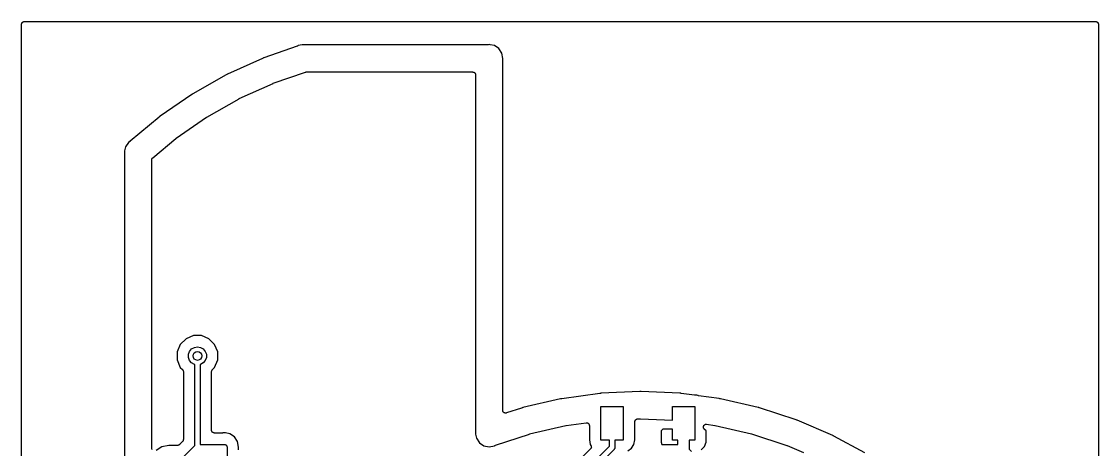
# Model space of a CAD drawing. Extents: x 10 to 287, y -200 to -10.
# Drawn here: x 114.81 to 163.07, y -98.42 to -79.25 of the extents above; entities that cross this region are included whole.
import ezdxf

# ---------------------------------------------------------------- set-up
doc = ezdxf.new("R2010")
doc.units = 0
doc.header["$MEASUREMENT"] = 0
doc.layers.add('BLACK', color=7, linetype='CONTINUOUS')

msp = doc.modelspace()

# ---------------------------------------------------------------- linework, layer by layer
at = {"layer": 'BLACK', "linetype": 'CONTINUOUS'}
for p, q in [((114.808, -79.375), (114.81, -79.3641)), ((114.808, -136.271), (114.808, -79.375)), ((114.81, -79.3529), (114.814, -79.3425)), ((114.81, -79.3641), (114.81, -79.3529)), ((114.814, -79.3425), (114.816, -79.3316)), ((114.816, -79.3316), (114.821, -79.3219)), ((114.821, -79.3219), (114.825, -79.3115)), ((114.825, -79.3115), (114.832, -79.303)), ((114.832, -79.303), (114.838, -79.2934)), ((114.838, -79.2934), (114.846, -79.2862)), ((114.846, -79.2862), (114.853, -79.2777)), ((114.853, -79.2777), (114.863, -79.2722)), ((114.863, -79.2722), (114.871, -79.265)), ((114.871, -79.265), (114.882, -79.2612)), ((114.882, -79.2612), (114.892, -79.2557)), ((114.892, -79.2557), (114.903, -79.2537)), ((114.903, -79.2537), (114.913, -79.2499)), ((114.913, -79.2499), (114.924, -79.2499)), ((114.924, -79.2499), (114.935, -79.248)), ((114.935, -79.248), (162.941, -79.248)), ((162.941, -79.248), (162.952, -79.2499)), ((162.952, -79.2499), (162.963, -79.2499)), ((162.963, -79.2499), (162.973, -79.2537)), ((162.973, -79.2537), (162.984, -79.2557)), ((162.984, -79.2557), (162.994, -79.2612)), ((162.994, -79.2612), (163.004, -79.265)), ((163.004, -79.265), (163.013, -79.2722)), ((163.013, -79.2722), (163.023, -79.2777)), ((163.023, -79.2777), (163.03, -79.2862)), ((163.03, -79.2862), (163.038, -79.2934)), ((163.038, -79.2934), (163.044, -79.303)), ((163.044, -79.303), (163.051, -79.3115)), ((163.051, -79.3115), (163.055, -79.3219)), ((163.055, -79.3219), (163.06, -79.3316)), ((163.06, -79.3316), (163.062, -79.3425)), ((163.062, -79.3425), (163.066, -79.3529)), ((163.066, -79.3529), (163.066, -79.3641)), ((163.066, -79.3641), (163.068, -79.375)), ((163.068, -79.375), (163.068, -136.271)), ((127.155, -80.3556), (125.66, -80.8754)), ((127.169, -80.3477), (127.155, -80.3556)), ((127.184, -80.3412), (127.169, -80.3477)), ((127.206, -80.3263), (127.184, -80.3412)), ((127.384, -80.291), (127.206, -80.3263)), ((135.691, -80.291), (127.384, -80.291)), ((135.703, -80.2888), (135.691, -80.291)), ((135.715, -80.2886), (135.703, -80.2888)), ((135.763, -80.2791), (135.715, -80.2886)), ((135.811, -80.2886), (135.763, -80.2791)), ((136, -80.3263), (135.811, -80.2886)), ((136.201, -80.4607), (136, -80.3263)), ((136.336, -80.6618), (136.201, -80.4607)), ((125.605, -80.8972), (124.036, -81.6059)), ((125.637, -80.8838), (125.605, -80.8972)), ((125.645, -80.8814), (125.637, -80.8838)), ((125.648, -80.8796), (125.645, -80.8814)), ((125.651, -80.8789), (125.648, -80.8796)), ((125.66, -80.8754), (125.651, -80.8789)), ((136.383, -80.899), (136.336, -80.6618)), ((136.371, -80.9714), (136.373, -80.9591)), ((136.371, -96.6615), (136.371, -80.9714)), ((136.373, -80.9466), (136.383, -80.899)), ((136.373, -80.9591), (136.373, -80.9466)), ((126.088, -82.014), (127.526, -81.514)), ((127.526, -81.514), (127.547, -81.5107)), ((127.547, -81.5107), (127.568, -81.507)), ((127.568, -81.507), (135.028, -81.507)), ((135.028, -81.507), (135.039, -81.5089)), ((135.039, -81.5089), (135.05, -81.5089)), ((135.05, -81.5089), (135.06, -81.5127)), ((135.06, -81.5127), (135.071, -81.5147)), ((135.071, -81.5147), (135.081, -81.5202)), ((135.081, -81.5202), (135.091, -81.524)), ((135.091, -81.524), (135.1, -81.5312)), ((135.1, -81.5312), (135.11, -81.5367)), ((135.11, -81.5367), (135.117, -81.5452)), ((135.117, -81.5452), (135.125, -81.5524)), ((135.125, -81.5524), (135.131, -81.562)), ((123.983, -81.6329), (122.484, -82.4809)), ((124.013, -81.6167), (123.983, -81.6329)), ((124.021, -81.6134), (124.013, -81.6167)), ((124.024, -81.6114), (124.021, -81.6134)), ((124.027, -81.6104), (124.024, -81.6114)), ((124.036, -81.6059), (124.027, -81.6104)), ((124.564, -82.7016), (126.077, -82.0183)), ((126.077, -82.0183), (126.083, -82.0168)), ((126.083, -82.0168), (126.088, -82.014)), ((135.131, -81.562), (135.138, -81.5705)), ((135.138, -81.5705), (135.142, -81.5809)), ((135.142, -81.5809), (135.147, -81.5906)), ((135.147, -81.5906), (135.149, -81.6015)), ((135.149, -81.6015), (135.153, -81.6119)), ((135.153, -81.6119), (135.153, -81.6231)), ((135.153, -81.6231), (135.155, -81.634)), ((135.155, -81.634), (135.155, -97.7376)), ((122.433, -82.5127), (121.018, -83.493)), ((122.462, -82.4938), (122.433, -82.5127)), ((122.469, -82.4898), (122.462, -82.4938)), ((122.472, -82.4876), (122.469, -82.4898)), ((122.475, -82.4862), (122.472, -82.4876)), ((122.484, -82.4809), (122.475, -82.4862)), ((123.109, -83.5242), (124.554, -82.7068)), ((124.554, -82.7068), (124.559, -82.7049)), ((124.559, -82.7049), (124.564, -82.7016)), ((120.97, -83.5292), (119.677, -84.6104)), ((120.997, -83.5078), (120.97, -83.5292)), ((121.004, -83.5032), (120.997, -83.5078)), ((121.006, -83.5007), (121.004, -83.5032)), ((121.01, -83.4991), (121.006, -83.5007)), ((121.018, -83.493), (121.01, -83.4991)), ((121.735, -84.4754), (123.1, -83.5304)), ((123.1, -83.5304), (123.105, -83.5279)), ((123.105, -83.5279), (123.109, -83.5242)), ((119.464, -84.8649), (119.429, -85.0423)), ((119.598, -84.6638), (119.464, -84.8649)), ((119.666, -84.6185), (119.598, -84.6638)), ((119.671, -84.6138), (119.666, -84.6185)), ((119.677, -84.6104), (119.671, -84.6138)), ((120.69, -85.3482), (121.726, -84.4823)), ((121.726, -84.4823), (121.731, -84.4794)), ((121.731, -84.4794), (121.735, -84.4754)), ((119.429, -85.0423), (119.429, -102.34)), ((120.647, -85.4234), (120.651, -85.413)), ((120.651, -85.413), (120.652, -85.4022)), ((120.652, -85.4022), (120.658, -85.3925)), ((120.658, -85.3925), (120.662, -85.3819)), ((120.662, -85.3819), (120.669, -85.3735)), ((120.669, -85.3735), (120.674, -85.364)), ((120.674, -85.364), (120.683, -85.3568)), ((120.683, -85.3568), (120.69, -85.3482)), ((120.645, -85.4456), (120.647, -85.4346)), ((120.645, -98.3582), (120.645, -85.4456)), ((120.647, -85.4346), (120.647, -85.4234)), ((122.178, -93.454), (121.922, -93.7095)), ((122.512, -93.3158), (122.178, -93.454)), ((122.873, -93.3158), (122.512, -93.3158)), ((123.207, -93.454), (122.873, -93.3158)), ((123.462, -93.7095), (123.207, -93.454)), ((121.922, -93.7095), (121.784, -94.0432)), ((121.784, -94.0432), (121.784, -94.4044)), ((122.292, -94.1533), (122.34, -94.0207)), ((122.34, -94.0207), (122.431, -93.9127)), ((122.431, -93.9127), (122.553, -93.8421)), ((122.553, -93.8421), (122.692, -93.8176)), ((122.692, -93.8176), (122.831, -93.8421)), ((122.831, -93.8421), (122.953, -93.9127)), ((122.953, -93.9127), (123.044, -94.0207)), ((123.044, -94.0207), (123.092, -94.1533)), ((123.6, -94.0432), (123.462, -93.7095)), ((123.6, -94.4044), (123.6, -94.0432)), ((121.784, -94.4044), (121.922, -94.7381)), ((122.292, -94.2943), (122.292, -94.1533)), ((122.34, -94.4269), (122.292, -94.2943)), ((122.431, -94.5349), (122.34, -94.4269)), ((122.553, -94.6055), (122.431, -94.5349)), ((122.953, -94.5349), (122.831, -94.6055)), ((123.044, -94.4269), (122.953, -94.5349)), ((123.092, -94.2943), (123.044, -94.4269)), ((123.092, -94.1533), (123.092, -94.2943)), ((123.462, -94.7381), (123.6, -94.4044)), ((121.922, -94.7381), (122.022, -94.8377)), ((122.022, -94.8377), (122.025, -94.8423)), ((122.025, -94.8423), (122.029, -94.8459)), ((122.029, -94.8459), (122.038, -94.8602)), ((122.038, -94.8602), (122.047, -94.8738)), ((122.047, -94.8738), (122.049, -94.8792)), ((122.049, -94.8792), (122.052, -94.8841)), ((122.052, -94.8841), (122.054, -94.9004)), ((122.054, -94.9004), (122.059, -94.9164)), ((122.059, -94.9164), (122.058, -94.922)), ((122.058, -94.922), (122.059, -94.9275)), ((122.059, -94.9275), (122.059, -97.9745)), ((122.567, -94.6079), (122.553, -94.6055)), ((122.567, -98.2375), (122.567, -94.6079)), ((122.831, -94.6055), (122.817, -94.6079)), ((122.817, -94.6079), (122.817, -98.1877)), ((123.325, -94.9275), (123.326, -94.922)), ((123.325, -97.5527), (123.325, -94.9275)), ((123.326, -94.9164), (123.33, -94.9004)), ((123.326, -94.922), (123.326, -94.9164)), ((123.33, -94.9004), (123.333, -94.8841)), ((123.333, -94.8841), (123.336, -94.8792)), ((123.336, -94.8792), (123.337, -94.8738)), ((123.337, -94.8738), (123.347, -94.8602)), ((123.347, -94.8602), (123.355, -94.8459)), ((123.355, -94.8459), (123.359, -94.8423)), ((123.359, -94.8423), (123.362, -94.8377)), ((123.362, -94.8377), (123.462, -94.7381)), ((140.729, -95.9055), (139.017, -96.1414)), ((140.763, -95.9017), (140.729, -95.9055)), ((140.771, -95.9014), (140.763, -95.9017)), ((140.775, -95.9007), (140.771, -95.9014)), ((140.778, -95.901), (140.775, -95.9007)), ((140.788, -95.9001), (140.778, -95.901)), ((142.515, -95.8203), (140.788, -95.9001)), ((142.549, -95.8197), (142.515, -95.8203)), ((142.558, -95.8202), (142.549, -95.8197)), ((142.561, -95.8197), (142.558, -95.8202)), ((142.565, -95.8204), (142.561, -95.8197)), ((142.575, -95.8203), (142.565, -95.8204)), ((144.301, -95.8974), (142.575, -95.8203)), ((144.336, -95.8999), (144.301, -95.8974)), ((144.344, -95.9011), (144.336, -95.8999)), ((144.347, -95.901), (144.344, -95.9011)), ((144.351, -95.9019), (144.347, -95.901)), ((144.361, -95.9028), (144.351, -95.9019)), ((144.97, -95.9858), (144.361, -95.9028)), ((144.979, -95.9855), (144.97, -95.9858)), ((144.987, -95.987), (144.979, -95.9855)), ((145.076, -95.987), (144.987, -95.987)), ((145.109, -96.0005), (145.076, -95.987)), ((145.125, -96.004), (145.109, -96.0005)), ((145.14, -96.009), (145.125, -96.004)), ((146.073, -96.136), (145.14, -96.009)), ((138.958, -96.1522), (137.274, -96.5422)), ((138.992, -96.1453), (138.958, -96.1522)), ((139, -96.1443), (138.992, -96.1453)), ((139.003, -96.1432), (139, -96.1443)), ((139.007, -96.1432), (139.003, -96.1432)), ((139.017, -96.1414), (139.007, -96.1432)), ((140.775, -97.995), (140.775, -96.495)), ((140.775, -96.495), (141.775, -96.495)), ((141.775, -96.495), (141.775, -97.995)), ((143.975, -97.1001), (143.975, -96.495)), ((143.975, -96.495), (144.975, -96.495)), ((144.975, -96.495), (144.975, -97.995)), ((146.107, -96.1417), (146.073, -96.136)), ((146.115, -96.1436), (146.107, -96.1417)), ((146.119, -96.1438), (146.115, -96.1436)), ((146.122, -96.1451), (146.119, -96.1438)), ((146.132, -96.1468), (146.122, -96.1451)), ((147.816, -96.5343), (146.132, -96.1468)), ((136.373, -96.6705), (136.371, -96.6615)), ((136.372, -96.6797), (136.373, -96.6705)), ((136.376, -96.6921), (136.372, -96.6797)), ((136.379, -96.7049), (136.376, -96.6921)), ((136.383, -96.7129), (136.379, -96.7049)), ((136.386, -96.7216), (136.383, -96.7129)), ((136.394, -96.7318), (136.386, -96.7216)), ((136.401, -96.7431), (136.394, -96.7318)), ((136.408, -96.749), (136.401, -96.7431)), ((136.413, -96.7562), (136.408, -96.749)), ((136.425, -96.7631), (136.413, -96.7562)), ((136.434, -96.7715), (136.425, -96.7631)), ((136.443, -96.7746), (136.434, -96.7715)), ((136.451, -96.7795), (136.443, -96.7746)), ((136.464, -96.7821), (136.451, -96.7795)), ((136.476, -96.7866), (136.464, -96.7821)), ((136.485, -96.7866), (136.476, -96.7866)), ((136.494, -96.7884), (136.485, -96.7866)), ((136.507, -96.7866), (136.494, -96.7884)), ((136.52, -96.7866), (136.507, -96.7866)), ((136.529, -96.7834), (136.52, -96.7866)), ((136.538, -96.7821), (136.529, -96.7834)), ((137.217, -96.5583), (136.538, -96.7821)), ((137.25, -96.5484), (137.217, -96.5583)), ((137.258, -96.5466), (137.25, -96.5484)), ((137.261, -96.5453), (137.258, -96.5466)), ((137.265, -96.5449), (137.261, -96.5453)), ((137.274, -96.5422), (137.265, -96.5449)), ((147.85, -96.543), (147.816, -96.5343)), ((147.857, -96.5456), (147.85, -96.543)), ((147.861, -96.5462), (147.857, -96.5456)), ((147.864, -96.5477), (147.861, -96.5462)), ((147.874, -96.5504), (147.864, -96.5477)), ((149.516, -97.0889), (147.874, -96.5504)), ((137.578, -97.72), (139.202, -97.3439)), ((139.202, -97.3439), (139.207, -97.3436)), ((139.207, -97.3436), (139.213, -97.3418)), ((139.213, -97.3418), (140.11, -97.2182)), ((140.11, -97.2182), (140.13, -97.2189)), ((140.13, -97.2189), (140.15, -97.2189)), ((140.15, -97.2189), (140.152, -97.2198)), ((140.152, -97.2198), (140.154, -97.2199)), ((140.154, -97.2199), (140.173, -97.2273)), ((140.173, -97.2273), (140.191, -97.234)), ((140.191, -97.234), (140.193, -97.2356)), ((140.193, -97.2356), (140.195, -97.2365)), ((140.195, -97.2365), (140.21, -97.2497)), ((140.21, -97.2497), (140.225, -97.2624)), ((140.225, -97.2624), (140.226, -97.2645)), ((140.226, -97.2645), (140.228, -97.2661)), ((140.228, -97.2661), (140.237, -97.2835)), ((140.237, -97.2835), (140.247, -97.3006)), ((140.247, -97.3006), (140.247, -97.303)), ((140.247, -97.303), (140.248, -97.3051)), ((140.248, -97.3051), (140.251, -97.3246)), ((140.251, -97.3246), (140.255, -97.344)), ((140.255, -97.344), (140.255, -97.9825)), ((142.295, -97.169), (142.297, -97.161)), ((142.295, -97.9825), (142.295, -97.169)), ((142.296, -97.1528), (142.301, -97.1394)), ((142.297, -97.161), (142.296, -97.1528)), ((142.301, -97.1394), (142.303, -97.1256)), ((142.303, -97.1256), (142.307, -97.1185)), ((142.307, -97.1185), (142.31, -97.1107)), ((142.31, -97.1107), (142.318, -97.0995)), ((142.318, -97.0995), (142.325, -97.0874)), ((142.325, -97.0874), (142.331, -97.0821)), ((142.331, -97.0821), (142.336, -97.0756)), ((142.336, -97.0756), (142.348, -97.0681)), ((142.348, -97.0681), (142.359, -97.0591)), ((142.359, -97.0591), (142.367, -97.0562)), ((142.367, -97.0562), (142.374, -97.0518)), ((142.374, -97.0518), (142.387, -97.0488)), ((142.387, -97.0488), (142.4, -97.044)), ((142.4, -97.044), (142.409, -97.044)), ((142.409, -97.044), (142.417, -97.0422)), ((142.417, -97.0422), (142.539, -97.0365)), ((142.539, -97.0365), (142.545, -97.0372)), ((142.545, -97.0372), (142.551, -97.0365)), ((142.551, -97.0365), (143.975, -97.1001)), ((145.365, -97.4172), (145.367, -97.3983)), ((145.365, -97.4202), (145.365, -97.4172)), ((145.365, -97.4233), (145.365, -97.4202)), ((145.37, -97.4417), (145.365, -97.4233)), ((145.367, -97.3983), (145.369, -97.3794)), ((145.369, -97.3794), (145.37, -97.3766)), ((145.37, -97.3766), (145.371, -97.3735)), ((145.374, -97.4603), (145.37, -97.4417)), ((145.371, -97.3735), (145.379, -97.3567)), ((145.376, -97.4629), (145.374, -97.4603)), ((145.376, -97.4659), (145.376, -97.4629)), ((145.387, -97.4815), (145.376, -97.4659)), ((145.379, -97.3567), (145.387, -97.3394)), ((145.387, -97.3394), (145.39, -97.3372)), ((145.397, -97.4976), (145.387, -97.4815)), ((145.39, -97.3372), (145.391, -97.3345)), ((145.391, -97.3345), (145.405, -97.3217)), ((145.405, -97.3217), (145.419, -97.3082)), ((145.419, -97.3082), (145.421, -97.3069)), ((145.421, -97.3069), (145.424, -97.3048)), ((145.424, -97.3048), (145.441, -97.2976)), ((145.441, -97.2976), (145.459, -97.2896)), ((145.459, -97.2896), (145.462, -97.2893)), ((145.462, -97.2893), (145.465, -97.2881)), ((145.465, -97.2881), (145.484, -97.2874)), ((145.484, -97.2874), (145.503, -97.2857)), ((145.503, -97.2857), (145.506, -97.2865)), ((145.506, -97.2865), (145.509, -97.2864)), ((145.509, -97.2864), (145.878, -97.3367)), ((145.878, -97.3367), (145.883, -97.3384)), ((145.883, -97.3384), (145.889, -97.3387)), ((145.889, -97.3387), (147.513, -97.7123)), ((149.548, -97.1006), (149.516, -97.0889)), ((149.556, -97.1039), (149.548, -97.1006)), ((149.559, -97.1048), (149.556, -97.1039)), ((149.562, -97.1066), (149.559, -97.1048)), ((149.572, -97.1101), (149.562, -97.1066)), ((151.158, -97.7953), (149.572, -97.1101)), ((123.327, -97.5636), (123.325, -97.5527)), ((123.327, -97.5748), (123.327, -97.5636)), ((123.331, -97.5852), (123.327, -97.5748)), ((123.333, -97.5961), (123.331, -97.5852)), ((123.338, -97.6058), (123.333, -97.5961)), ((123.342, -97.6162), (123.338, -97.6058)), ((123.349, -97.6247), (123.342, -97.6162)), ((123.355, -97.6343), (123.349, -97.6247)), ((123.363, -97.6415), (123.355, -97.6343)), ((123.371, -97.65), (123.363, -97.6415)), ((123.38, -97.6555), (123.371, -97.65)), ((123.389, -97.6627), (123.38, -97.6555)), ((123.399, -97.6665), (123.389, -97.6627)), ((123.409, -97.672), (123.399, -97.6665)), ((123.42, -97.674), (123.409, -97.672)), ((123.43, -97.6778), (123.42, -97.674)), ((123.441, -97.6778), (123.43, -97.6778)), ((123.452, -97.6797), (123.441, -97.6778)), ((123.816, -97.6797), (123.452, -97.6797)), ((123.828, -97.6775), (123.816, -97.6797)), ((123.841, -97.6773), (123.828, -97.6775)), ((123.891, -97.6673), (123.841, -97.6773)), ((123.941, -97.6773), (123.891, -97.6673)), ((124.138, -97.7164), (123.941, -97.6773)), ((124.347, -97.8563), (124.138, -97.7164)), ((124.487, -98.0657), (124.347, -97.8563)), ((135.155, -97.7376), (135.19, -97.9149)), ((135.19, -97.9149), (135.325, -98.116)), ((136.048, -98.2238), (137.567, -97.7231)), ((137.567, -97.7231), (137.573, -97.7222)), ((137.573, -97.7222), (137.578, -97.72)), ((143.551, -97.499), (143.467, -97.5834)), ((143.467, -97.5834), (143.467, -98.096)), ((143.975, -97.499), (143.551, -97.499)), ((143.975, -97.995), (143.975, -97.499)), ((145.4, -97.4995), (145.397, -97.4976)), ((145.402, -97.502), (145.4, -97.4995)), ((145.483, -97.5834), (145.402, -97.502)), ((145.483, -98.096), (145.483, -97.5834)), ((147.513, -97.7123), (147.518, -97.7145)), ((147.518, -97.7145), (147.524, -97.7154)), ((147.524, -97.7154), (149.107, -98.2345)), ((151.19, -97.8099), (151.158, -97.7953)), ((151.197, -97.8139), (151.19, -97.8099)), ((151.2, -97.815), (151.197, -97.8139)), ((151.203, -97.8171), (151.2, -97.815)), ((151.212, -97.8215), (151.203, -97.8171)), ((152.592, -98.5726), (151.212, -97.8215)), ((120.645, -98.3623), (120.645, -98.3582)), ((120.645, -98.3665), (120.645, -98.3623)), ((120.649, -98.3839), (120.645, -98.3665)), ((120.652, -98.4016), (120.649, -98.3839)), ((120.655, -98.4052), (120.652, -98.4016)), ((120.656, -98.4093), (120.655, -98.4052)), ((120.665, -98.4242), (120.656, -98.4093)), ((121.097, -98.2935), (120.842, -98.4638)), ((121.404, -98.2326), (121.097, -98.2935)), ((121.801, -98.2326), (121.404, -98.2326)), ((121.807, -98.2316), (121.801, -98.2326)), ((121.812, -98.2321), (121.807, -98.2316)), ((121.828, -98.2278), (121.812, -98.2321)), ((121.845, -98.2249), (121.828, -98.2278)), ((121.849, -98.2221), (121.845, -98.2249)), ((121.855, -98.2207), (121.849, -98.2221)), ((121.868, -98.2111), (121.855, -98.2207)), ((121.883, -98.2028), (121.868, -98.2111)), ((121.886, -98.1986), (121.883, -98.2028)), ((121.891, -98.1954), (121.886, -98.1986)), ((122.022, -98.0643), (121.891, -98.1954)), ((122.025, -98.0597), (122.022, -98.0643)), ((122.029, -98.0561), (122.025, -98.0597)), ((122.038, -98.0418), (122.029, -98.0561)), ((122.033, -98.7718), (122.567, -98.2375)), ((122.047, -98.0282), (122.038, -98.0418)), ((122.049, -98.0228), (122.047, -98.0282)), ((122.052, -98.0179), (122.049, -98.0228)), ((122.054, -98.0016), (122.052, -98.0179)), ((122.059, -97.9856), (122.054, -98.0016)), ((122.059, -97.9745), (122.058, -97.98)), ((122.058, -97.98), (122.059, -97.9856)), ((122.817, -98.1877), (123.913, -98.1877)), ((123.913, -98.1877), (123.923, -98.1915)), ((123.923, -98.1915), (123.934, -98.1934)), ((123.934, -98.1934), (123.944, -98.199)), ((123.944, -98.199), (123.954, -98.2028)), ((123.954, -98.2028), (123.963, -98.2099)), ((123.963, -98.2099), (123.973, -98.2155)), ((123.973, -98.2155), (123.98, -98.224)), ((123.98, -98.224), (123.988, -98.2311)), ((123.988, -98.2311), (123.994, -98.2407)), ((123.994, -98.2407), (124.001, -98.2492)), ((124.001, -98.2492), (124.005, -98.2597)), ((124.005, -98.2597), (124.01, -98.2693)), ((124.01, -98.2693), (124.012, -98.2802)), ((124.012, -98.2802), (124.016, -98.2907)), ((124.016, -98.2907), (124.016, -98.938)), ((124.536, -98.3127), (124.487, -98.0657)), ((124.524, -98.3876), (124.526, -98.3753)), ((124.524, -98.3987), (124.524, -98.3876)), ((124.525, -98.4043), (124.524, -98.3987)), ((124.524, -98.4098), (124.525, -98.4043)), ((124.529, -98.4258), (124.524, -98.4098)), ((124.526, -98.3628), (124.536, -98.3127)), ((124.526, -98.3753), (124.526, -98.3628)), ((135.325, -98.116), (135.526, -98.2504)), ((135.526, -98.2504), (135.763, -98.2976)), ((135.763, -98.2976), (136, -98.2504)), ((136, -98.2504), (136.018, -98.2388)), ((136.018, -98.2388), (136.033, -98.2319)), ((136.033, -98.2319), (136.048, -98.2238)), ((140.307, -98.393), (139.147, -99.5527)), ((139.458, -99.9609), (141.15, -98.2685)), ((141.36, -98.4125), (139.667, -100.105)), ((140.255, -97.9825), (140.296, -98.1932)), ((140.296, -98.1932), (140.323, -98.2327)), ((140.319, -98.3761), (140.307, -98.393)), ((140.331, -98.3594), (140.319, -98.3761)), ((140.323, -98.2327), (140.331, -98.2516)), ((140.331, -98.2516), (140.34, -98.2704)), ((140.332, -98.3581), (140.331, -98.3594)), ((140.338, -98.3369), (140.332, -98.3569)), ((140.332, -98.3569), (140.332, -98.3581)), ((140.344, -98.3171), (140.338, -98.3369)), ((140.34, -98.2704), (140.34, -98.2718)), ((140.34, -98.2718), (140.341, -98.2731)), ((140.341, -98.2731), (140.342, -98.2937)), ((140.342, -98.2937), (140.344, -98.3143)), ((140.344, -98.3143), (140.343, -98.3157)), ((140.343, -98.3157), (140.344, -98.3171)), ((141.15, -97.995), (140.775, -97.995)), ((141.15, -98.2685), (141.15, -97.995)), ((141.372, -98.4019), (141.36, -98.4125)), ((141.381, -98.3875), (141.372, -98.4019)), ((141.39, -98.3739), (141.381, -98.3875)), ((141.391, -98.3685), (141.39, -98.3739)), ((141.394, -98.3637), (141.391, -98.3685)), ((141.397, -98.3474), (141.394, -98.3637)), ((141.401, -98.3314), (141.397, -98.3474)), ((141.775, -97.995), (141.4, -97.995)), ((141.4, -97.995), (141.4, -98.3148)), ((141.4, -98.3148), (141.401, -98.3314)), ((141.973, -98.4735), (142.141, -98.3612)), ((142.141, -98.3612), (142.254, -98.1932)), ((142.254, -98.1932), (142.295, -97.9825)), ((143.467, -98.096), (143.508, -98.1953)), ((143.508, -98.1953), (144.221, -98.1953)), ((144.221, -97.995), (143.975, -97.995)), ((144.221, -98.1953), (144.221, -97.995)), ((144.975, -97.995), (144.729, -97.995)), ((144.729, -97.995), (144.729, -98.3975)), ((144.729, -98.3975), (144.834, -98.503)), ((145.263, -98.4257), (145.406, -98.2828)), ((145.406, -98.2828), (145.483, -98.096)), ((149.107, -98.2345), (149.112, -98.2373)), ((149.112, -98.2373), (149.118, -98.2386)), ((149.118, -98.2386), (149.849, -98.5544))]:
    msp.add_line(p, q, dxfattribs=at)
at = {"layer": 'BLACK'}
msp.add_circle((122.692, -94.2238), 0.2, dxfattribs=at)

doc.saveas('drawing.dxf')
